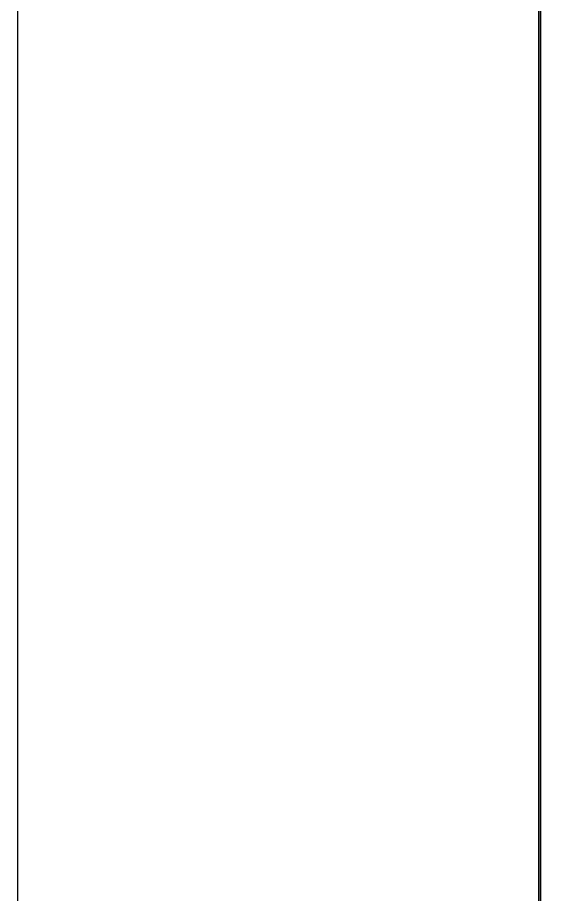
# Model space of a CAD drawing. Header units: millimetres. Extents: x 37984 to 70752, y 14140 to 37584.
# Drawn here: x 37984 to 39028, y 22815 to 24547 of the extents above; entities that cross this region are included whole.
import ezdxf

# ---------------------------------------------------------------- set-up
doc = ezdxf.new("R2010")
doc.units = ezdxf.units.MM
doc.layers.add('! NO PLOT !', color=7, linetype='Continuous', true_color=0xff75dd, plot=False)
doc.layers.add('000-PI-ORMAR', color=2, linetype='Continuous')

msp = doc.modelspace()

# ---------------------------------------------------------------- linework, layer by layer
at = {"layer": '! NO PLOT !', "ltscale": 0.25}
msp.add_lwpolyline([(37984.324, 25339.576), (37984.324, 22139.576), (41051.871, 22139.576), (41051.871, 24124.741), (42576.324, 24124.741), (42576.324, 25339.576), (37984.324, 25339.576)], dxfattribs=at)
at = {"layer": '000-PI-ORMAR'}
for p, q in [((39017.684, 24761.404), (39017.684, 22776.904)), ((39014.172, 24740.904), (39014.172, 22789.904)), ((39016.89, 24740.904), (39016.89, 22789.904)), ((39017.672, 22789.904), (39017.672, 24740.766))]:
    msp.add_line(p, q, dxfattribs=at)

doc.saveas('drawing.dxf')
